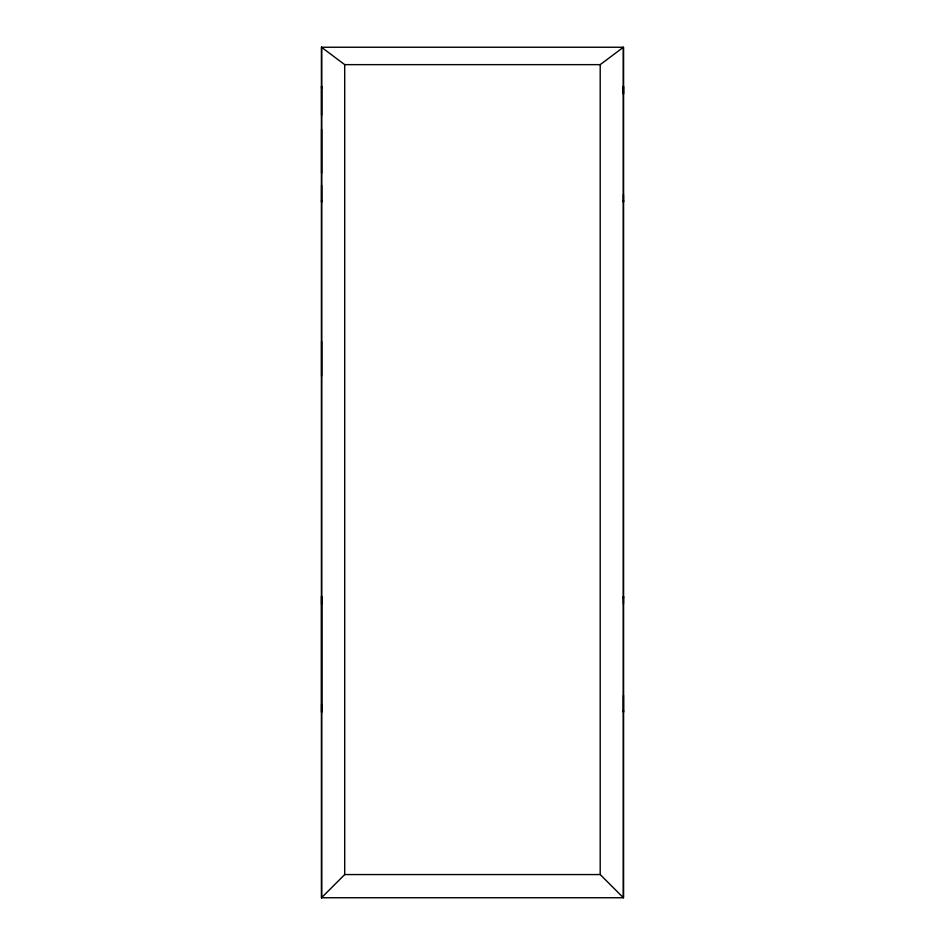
<?xml version="1.0" encoding="UTF-8"?>
<svg xmlns="http://www.w3.org/2000/svg" width="945" height="945" viewBox="0 0 945 945"><rect width="100%" height="100%" fill="white"/><g stroke="black" fill="none" stroke-linecap="round" stroke-linejoin="round"><path stroke-width="1.42" d="M321.583 200.234L321.583 202.206L321.572 185.232M321.583 88.263L321.583 86.29L321.583 115.266M321.524 897.75L321.524 47.25L623.476 47.25L623.476 897.75L321.524 897.75L344.701 874.562L344.701 64.638L321.524 47.25M321.583 173.23L321.572 129.241M600.205 874.562L600.205 64.638L623.393 47.25L623.393 897.75L600.205 874.562L344.701 874.562M623.476 200.234L623.476 202.206L623.464 194.446M623.476 710.297L623.476 712.27L623.464 695.296M623.476 598.327L623.476 596.354L623.476 604.115M344.701 64.638L600.205 64.638M321.595 341.322L321.595 376.098M321.583 604.115L321.583 596.354L321.583 712.27L321.583 704.509M321.595 47.25L321.595 897.75M623.476 86.29L623.464 94.051L623.476 86.29"/></g></svg>
